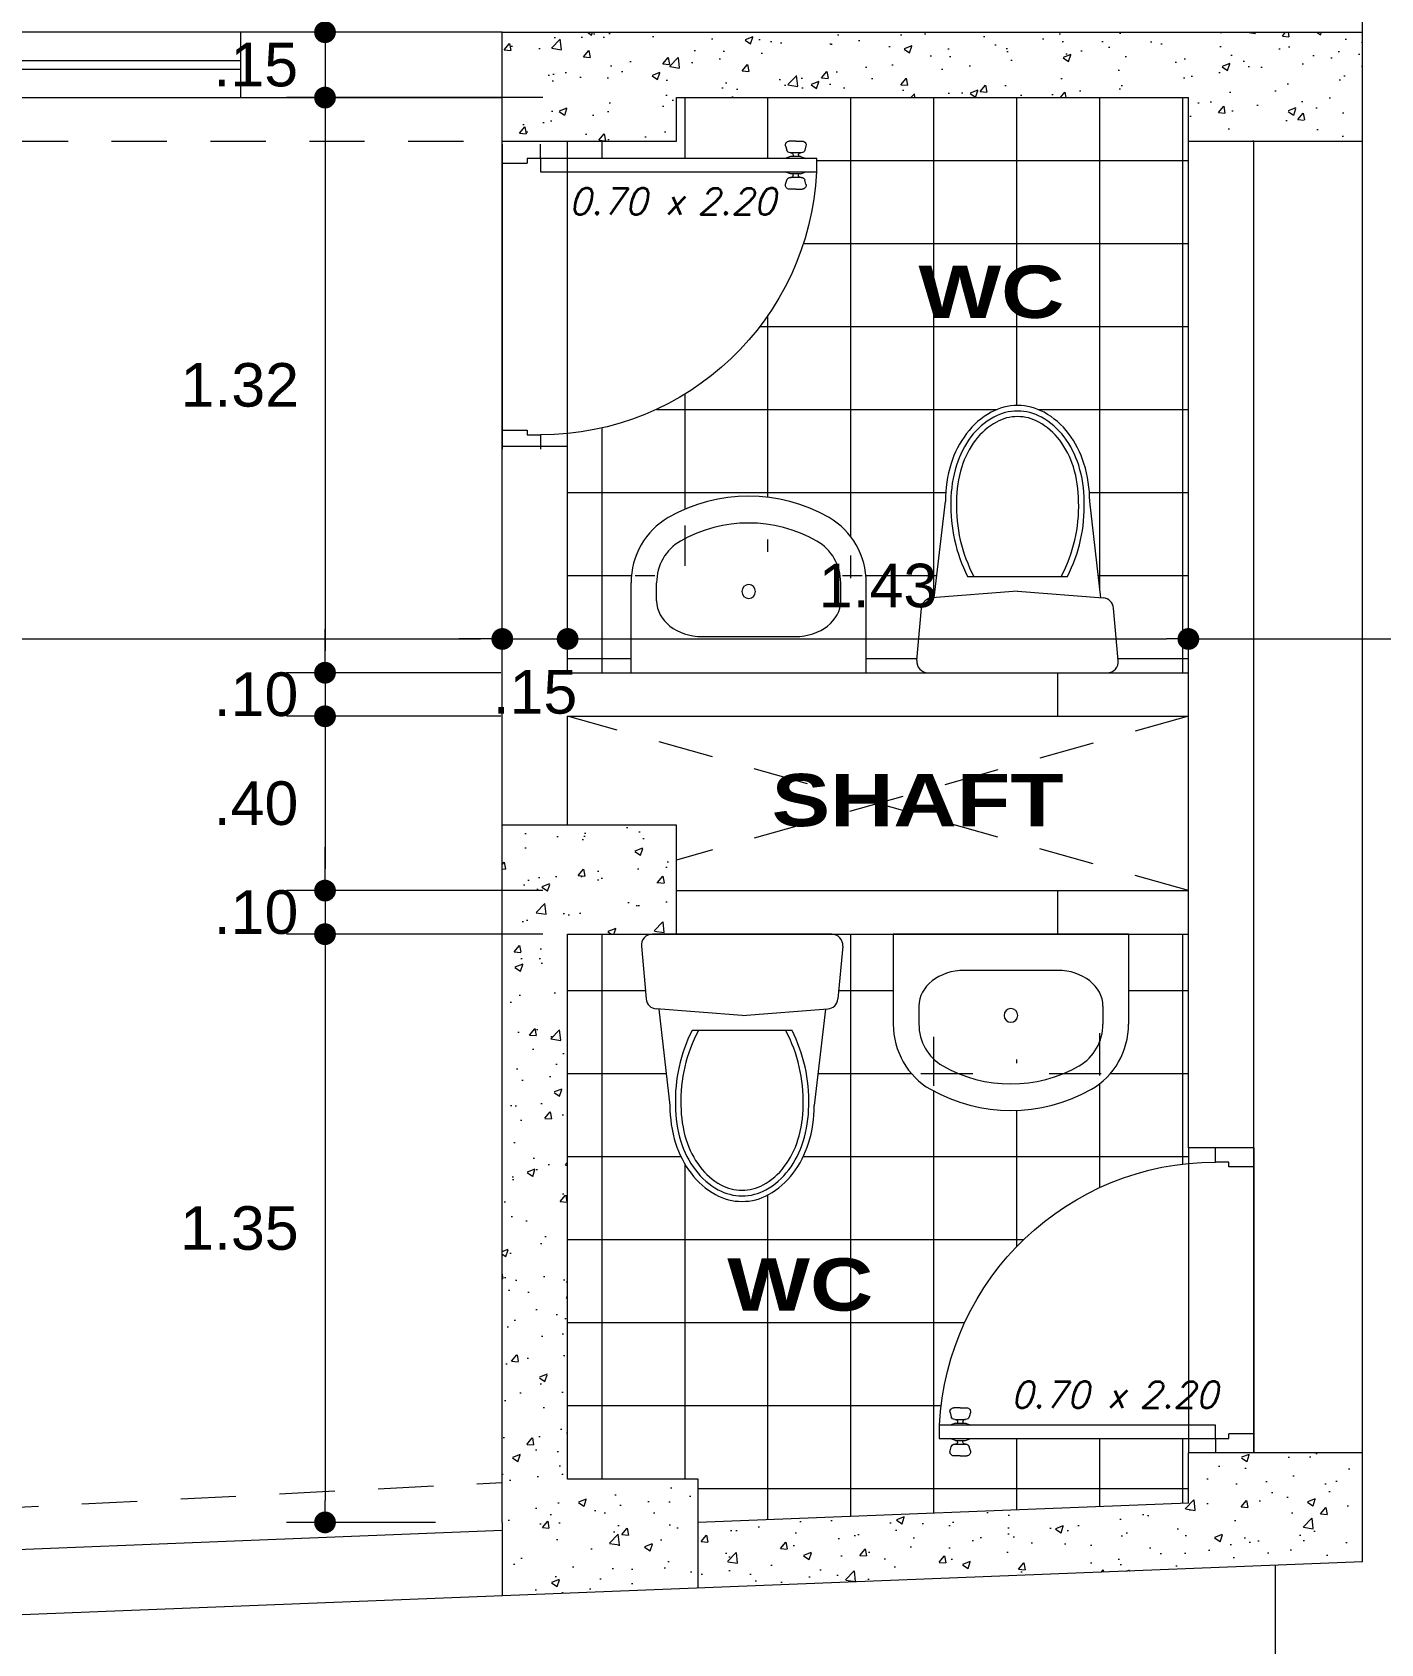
# Model space of a CAD drawing. Header units: millimetres. Extents: x 2178 to 2304, y 1220 to 1359.
# Drawn here: x 2210.215 to 2213.311, y 1284.323 to 1288.022 of the extents above; entities that cross this region are included whole.
import ezdxf
from ezdxf.enums import TextEntityAlignment as Align

# ---------------------------------------------------------------- set-up
doc = ezdxf.new("R2010")
doc.units = ezdxf.units.MM
doc.linetypes.add('CENTER', pattern=[50.800000000000004, 31.75, -6.35, 6.35, -6.35])
doc.linetypes.add('HIDDEN', pattern=[9.524999999999999, 6.35, -3.175])
doc.layers.get('0').update_dxf_attribs({"lineweight": 0})
for name, color, linetype, lineweight in [('carpinteria', 12, 'Continuous', 5), ('Ejes22', 50, 'CENTER', 9), ('Mobiliario', 52, 'Continuous', 5), ('pisos....', 8, 'Continuous', 5), ('PLUMA 1', 46, 'Continuous', 13), ('PLUMA 7', 10, 'Continuous', 0), ('PLUMA4', 160, 'Continuous', 40), ('PROY', 13, 'HIDDEN', 13), ('TEXTO', 5, 'Continuous', 18), ('TEXTOS', 42, 'Continuous', 13)]:
    doc.layers.add(name, color=color, linetype=linetype, lineweight=lineweight)
doc.styles.add('ARIAL', font='arial.ttf')
doc.styles.add('ARIAL-N', font='arialbd.ttf')
doc.styles.add('SIMPLEX', font='simplex.shx', dxfattribs={"width": 1.2, "oblique": 15})
doc.dimstyles.new('RPM 50', dxfattribs={"dimtxt": 0.1, "dimasz": 0.05, "dimexe": 0.08849999999999973, "dimexo": 0.1535, "dimgap": 0.07099999999999997, "dimtad": 2, "dimtih": 1, "dimtoh": 1, "dimzin": 4, "dimdsep": 46, "dimtxsty": 'ARIAL', "dimblk": 'DOT', "dimcen": 0.4, "dimdle": 0.25, "dimclrd": 8, "dimclre": 8, "dimclrt": 9, "dimadec": 0, "dimazin": 0, "dimtfac": 1, "dimtix": 1, "dimtmove": 0, "dimatfit": 3, "dimldrblk": 'DOT', "dimfxl": 0, "dimlwd": 0, "dimlwe": 0, "dimarcsym": 0})
pattern_1 = [(49.99999999999999, (1020.136031399712, -473.2546719146419), (0.182184668996004, -0.01593908553890309), [0.01905, -0.20955]), (355, (1020.136031399712, -473.2546719146419), (-0.03524342142496934, 0.1910568452390352), [0.01524, -0.16764058417]), (100.4514447, (1020.151213406712, -473.256000168142), (0.1469412470903533, 0.1751177519121951), [0.01619000879999999, -0.1780902445999999]), (46.18420000000001, (1020.136031399712, -473.2038719146419), (0.2710790408921299, -0.04204232793272715), [0.028575, -0.314325]), (96.63555760999992, (1020.158621299712, -473.207375414642), (0.237404134051503, 0.2474261245977215), [0.02428502314, -0.26713560816]), (351.1841511700001, (1020.136031399712, -473.2038719146419), (0.237404134064977, 0.2474261245855326), [0.02285996707, -0.25145973192]), (21, (1020.161431399712, -473.2165719146419), (0.1516143912691325, -0.1022651981870876), [0.01905, -0.20955]), (326.0000000000001, (1020.161431399712, -473.2165719146419), (0.06180202834764707, 0.1841879661223193), [0.01524, -0.16764]), (71.45144499999999, (1020.174065932312, -473.2250940145418), (0.2134164192787162, 0.08192276888590524), [0.0161900088, -0.1780899376]), (37.50000000000001, (1020.136031399712, -473.2546719146419), (0.003088603250591816, 0.0845550388731531), [0, -0.165608, 0, -0.17018, 0, -0.168275]), (7.499999999999999, (1020.136031399712, -473.2546719146419), (0.06681966251030574, 0.1001805748181195), [0, -0.09702799999999999, 0, -0.161798, 0, -0.06413500000000001]), (327.5, (1020.079389399712, -473.2546719146419), (0.1355905951668714, -0.005728743992673458), [0, -0.0635, 0, -0.19812, 0, -0.26289]), (317.5, (1020.053989399712, -473.2546719146419), (0.148129181386018, 0.02542649103333302), [0, -0.08255, 0, -0.131572, 0, -0.18669])]
pattern_2 = [(0, (1020.136031399712, -473.2546719146419), (0, 0.1905), []), (90, (1020.136031399712, -473.2546719146419), (-0.1905, 1.166437552015814e-17), [])]

# ---------------------------------------------------------------- blocks, each defined once
blk = doc.blocks.new('puerta de 0.80')
for p, q in [((0, 0.7578726278069325), (0, 0.8078726278070008)), ((0, 0.05787262780700075), (0, 0.8078726278070008)), ((0.1000000000000227, 0.770372627806978), (0.1000000000000227, 0.8078726278070008)), ((0.06500000000005457, 0.7578726278069325), (0.06500000000005457, 0.770372627806978)), ((0.06500000000005457, 0.770372627806978), (0.1000000000000227, 0.770372627806978)), ((0, 0.7578726278069325), (0.06500000000005457, 0.7578726278069325)), ((0.743372223558481, 0.1131570363396577), (0.7462233707656196, 0.1025164101029077)), ((0.7699992280930701, 0.1257452267906274), (0.753031481821381, 0.1257452267906274)), ((0.7820575276252839, 0.09510460055400927), (0.7558826290285197, 0.09510460055400927)), ((0.7558826290285197, 0.09510460055400927), (0.7579409285608563, 0.09510460055400927)), ((0.7820575276252839, 0.08545825626470105), (0.7558826290285197, 0.08545825626470105)), ((0.762940928560738, 0.09010460055401381), (0.762940928560738, 0.08545825626470105)), ((0.7699992280930701, 0.1257452267906274), (0.7869669743646455, 0.1257452267906274)), ((0.7770575276252885, 0.09010460055401381), (0.7770575276252885, 0.08545825626470105)), ((0.7841158271576205, 0.09510460055400927), (0.7820575276252839, 0.09510460055400927)), ((0.7966262326275455, 0.1131570363396577), (0.7937750854204069, 0.1025164101029077)), ((0, 0.007872627806932542), (0, 0.05787262780700075)), ((0, 0.05787262780700075), (0.06500000000005457, 0.05787262780700075)), ((0.06500000000005457, 0.04537262780695528), (0.06500000000005457, 0.05787262780700075)), ((0.1000000000000227, 0.04537262780695528), (0.06500000000005457, 0.04537262780695528)), ((0.1000000000000227, 0.08037262780703713), (0.8250000000000455, 0.08037262780703713)), ((0.1000000000000227, 0.04537262780695528), (0.1000000000000227, 0.08037262780703713)), ((0.8250000000000455, 0.04537262780695528), (0.1000000000000227, 0.04537262780695528)), ((0.1000000000000227, 0.04537262780695528), (0.1000000000000227, 0.007872627806932542)), ((0.8250000000000455, 0.04537262780695528), (0.7720000000000482, 0.04537262780695528)), ((0.8250000000000455, 0.08037262780703713), (0.8250000000000455, 0.04537262780695528)), ((0.743372223558481, 0.01258821927433473), (0.7462233707656196, 0.02322884551108473)), ((0.7699992280930701, 2.882325134123676e-08), (0.753031481821381, 2.882325134123676e-08)), ((0.7820575276252839, 0.04028699934929136), (0.7558826290285197, 0.04028699934929136)), ((0.7820575276252839, 0.03064065505998315), (0.7558826290285197, 0.03064065505998315)), ((0.7558826290285197, 0.03064065505998315), (0.7579409285608563, 0.03064065505998315)), ((0.762940928560738, 0.0356406550599786), (0.762940928560738, 0.04028699934929136)), ((0.7699992280930701, 2.882325134123676e-08), (0.7869669743646455, 2.882325134123676e-08)), ((0.7770575276252885, 0.0356406550599786), (0.7770575276252885, 0.04028699934929136)), ((0.7841158271576205, 0.03064065505998315), (0.7820575276252839, 0.03064065505998315)), ((0.7966262326275455, 0.01258821927433473), (0.7937750854204069, 0.02322884551108473))]:
    blk.add_line(p, q)
at = {"linetype": 'Continuous', "lineweight": 0}
for p, q in [((0.7558826290285197, 0.08545825626470105), (0.7419099796773025, 0.08037262780692345)), ((0.7820575276252839, 0.08545825626470105), (0.796030176976501, 0.08037262780692345)), ((0.7558826290285197, 0.04028699934929136), (0.7419099796773025, 0.04537262780695528)), ((0.7820575276252839, 0.04028699934929136), (0.796030176976501, 0.04537262780695528))]:
    blk.add_line(p, q, dxfattribs=at)
for centre, radius, start, end in [((0.1000000000000227, 0.04537262780695528), 0.725, 2.767078666097358, 90), ((0.753031481821381, 0.1157452267906365), 0.01, 90, 195.0000000000087), ((0.7558826290285197, 0.1051046005540002), 0.01, 195.0000000001698, 270), ((0.7579409285607426, 0.09010460055401381), 0.005, 0, 90), ((0.7820575276252839, 0.09010460055401381), 0.005, 90, 180), ((0.7841158271575068, 0.1051046005540002), 0.01, 270, 344.9999999998302), ((0.7869669743646455, 0.1157452267906365), 0.01, 344.9999999999912, 90), ((0.753031481821381, 0.01000002882324225), 0.01, 164.9999999999913, 270), ((0.7558826290285197, 0.02064065505999224), 0.01, 90, 164.9999999998302), ((0.7579409285607426, 0.0356406550599786), 0.005, 270, 0), ((0.7820575276252839, 0.0356406550599786), 0.005, 180, 270), ((0.7841158271575068, 0.02064065505999224), 0.01, 15.00000000016984, 90), ((0.7869669743646455, 0.01000002882324225), 0.01, 270, 15.00000000000872)]:
    blk.add_arc(centre, radius, start, end)
blk = doc.blocks.new('P')
at = {"style": 'SIMPLEX', "oblique": 15}
blk.add_text('x', height=0.06, dxfattribs=at).set_placement((-0.01697368369676155, 0.0255492955629677))
blk.add_attdef('L', text='', height=0.06, dxfattribs=at).set_placement((-0.057659880294743, 0.02554929556297481), align=Align.RIGHT)
blk.add_attdef('H', (0.05806964743619147, 0.02554929556297481), '', height=0.06, dxfattribs=at)
blk = doc.blocks.new('LAVATORIO')
at = {"layer": 'PLUMA 1', "linetype": 'Continuous', "lineweight": 20}
for p, q in [((-0.2999934783219942, 0.2071363636785648), (-0.2999934783219942, -0.02195454545901754)), ((-0.2999934783219942, 0.2071363636785648), (0.2999934783219942, 0.2071363636785648)), ((0.2999934783219942, 0.2071363636785648), (0.2999934783219942, -0.02195454545901754)), ((-0.1188260869807323, 0.1148181818415779), (0.1188260869807323, 0.1148181818415779)), ((-0.234782608743501, 0.02386363636850319), (-0.234782608743501, -0.02195454545901754)), ((0.234782608743501, 0.02386363636850319), (0.234782608743501, -0.02195454545901754))]:
    blk.add_line(p, q, dxfattribs=at)
blk.add_circle((0, 0), 0.01750000000356522, dxfattribs=at)
at = {"layer": 'PLUMA 1', "linetype": 'Continuous', "lineweight": 20, "extrusion": (0, 0, -1)}
for centre, major_axis, ratio, start_param, end_param in [((-0.1188260869807323, 0.02386363636850319), (0.1159565217627687, 2.11200665065676e-14), 0.7846746081733931, 3.141592653590338, 4.712388980384833), ((0.1188260869807323, 0.02386363636850319), (-0.1159565217627687, 9.952126509930016e-14), 0.7846746081733929, 1.570796326794223, 3.1415926535887), ((-0.1188521754517069, -0.02195454545901754), (2.795176774598603e-13, 0.1893818215381344), 0.9565217391304283, 3.638567482427635, 4.712388980383277), ((-0.1188521754517069, -0.02195454545901754), (-1.25662522260505e-12, 0.1212000033427651), 0.9565217391302343, 3.638567482442401, 4.712388980394607), ((0.1188521754517069, -0.02195454545901754), (1.256475748923904e-12, 0.1212000033427651), 0.9565217391302343, 1.57079632678498, 2.644617824737187), ((0.1188521754517069, -0.02195454545901754), (-2.791350386132135e-13, 0.1893818215381344), 0.9565217391304283, 1.570796326796306, 2.64461782475195), ((0, 0.2071363636785648), (-2.207522384136759e-16, 0.3818181859691521), 0.9565217391303741, 2.64461781258921, 3.638567494590378), ((0, 0.2071363636785648), (1.873049312265182e-16, 0.4500000041648561), 0.9565217391303545, 2.644617814432515, 3.638567492747071)]:
    blk.add_ellipse(centre, major_axis=major_axis, ratio=ratio, start_param=start_param, end_param=end_param, dxfattribs=at)
blk = doc.blocks.new('A$C17BD6781')
at = {"layer": 'Mobiliario', "linetype": 'Continuous'}
for p, q in [((0.0470258381902795, 0.2024778968581415), (0.07702583819028064, 0.4624778968581325)), ((0.4970258381902681, 0.2024778968581415), (0.467025838190267, 0.4624778968581325)), ((0.2720258381902738, 0.2200000207519395), (0.04046188830088226, 0.2019667219995256)), ((0.1371245447934086, 0.2600000207519599), (0.406927131587139, 0.2600000207519599)), ((0.2720258381902738, 0.2200000207519395), (0.5035897880796654, 0.2019667219995256)), ((2.658856601556181e-08, 0.03271609313324575), (0.01291432294007677, 0.1747733529997788)), ((0.5440516497919816, 0.03271609313324575), (0.5311373534404709, 0.1747733529997788)), ((0.0298768227825974, 2.075196903206233e-08), (0.5141748535979502, 2.075196903206233e-08))]:
    blk.add_line(p, q, dxfattribs=at)
for points in [[(0.467025838190267, 0.4624778968581325, 0.07568148098942781), (0.4514763274974598, 0.564619449634364, 0.08594715031423093), (0.409911660521658, 0.6457161817953931, 0.1060218382171382), (0.3436150782673906, 0.7032144903049868, 0.1264657149685374), (0.2720258381902738, 0.7216159645624032, 0.1264657149685252), (0.2004365981131571, 0.7032144903049868, 0.1060218382171112), (0.1341400158588897, 0.6457161817953931, 0.08594715031425326), (0.09257534888308783, 0.564619449634364, 0.07568148098944026), (0.07702583819028064, 0.4624778968581325, 0.07568148098943636)], [(0.4520258381902806, 0.4624778968581325, 0.0756814809893859), (0.4371558434836231, 0.5601558482174767, 0.08594715031428633), (0.3979260275471859, 0.6366970575473658, 0.1060218382171535), (0.3363817185640983, 0.6900737708649274, 0.1264657149685132), (0.2720258381902738, 0.7066159645624168, 0.1264657149686313), (0.2076699578163925, 0.6900737708648705, 0.1060218382170392), (0.1461256488333618, 0.6366970575473658, 0.08594715031415015), (0.1068958328969813, 0.5601558482175903, 0.07568148098951734), (0.092025838190267, 0.4624778968581325, 0.07568148098951734)], [(0.4370258381902659, 0.4624778968581325, 0.07568148098938046), (0.422835359469758, 0.5556922468005894, 0.08594715031429338), (0.3859403945727138, 0.6276779332993385, 0.1060218382171472), (0.3291483588608344, 0.6769330514248111, 0.1264657149685263), (0.2720258381902738, 0.6916159645624305, 0.1264657149686292), (0.2149033175196564, 0.6769330514248111, 0.1060218382170225), (0.1581112818078338, 0.6276779332993385, 0.08594715031417827), (0.1212163169108464, 0.5556922468007031, 0.07568148098950629), (0.1070258381902818, 0.4624778968581325, 0.07568148098950629)]]:
    blk.add_lwpolyline(points, format="xyb", dxfattribs=at)
for centre, radius, start, end in [((0.5137349313203856, 0.4501454030077241), 0.4218893808016409, 178.3249151335759, 206.7885795011672), ((0.5137349313203856, 0.4501454030077241), 0.4068893808016409, 178.3249151335759, 207.8601275501853), ((0.03031674506016202, 0.4501454030077241), 0.4068893808016409, 332.1398724498131, 1.675084866424104), ((0.03031674506016202, 0.4501454030077241), 0.4218893808016409, 333.2114204988328, 1.675084866424104), ((0.04279111913410816, 0.1720572806184748), 0.03, 94.45298473469602, 174.8055710922652), ((0.5012605572464395, 0.1720572806184748), 0.03, 5.194428907734862, 85.54701526530398), ((0.0298768227825974, 0.03000002075194175), 0.03, 174.8055710922652, 270), ((0.5141748535979502, 0.03000002075194175), 0.03, 270, 5.194428907734862)]:
    blk.add_arc(centre, radius, start, end, dxfattribs=at)
blk = doc.blocks.new('_DOT')
at = {"color": 0, "linetype": 'ByBlock'}
blk.add_line((-0.5, 0), (-1, 0), dxfattribs=at)
at = {"color": 0, "linetype": 'ByBlock', "const_width": 0.5}
blk.add_lwpolyline([(-0.25, 0, 1), (0.25, 0, 1)], format="xyb", close=True, dxfattribs=at)
blk = doc.blocks.new('*D348')
at = {"color": 8, "lineweight": 0}
for p, q in [((2206.094248934216, 1283.411513211598), (2206.094248934216, 1282.823013211598)), ((2211.294248934216, 1283.411513211598), (2211.294248934216, 1282.823013211598)), ((2206.144248934216, 1282.911513211598), (2211.244248934216, 1282.911513211598))]:
    blk.add_line(p, q, dxfattribs=at)
at = {"layer": 'Defpoints', "color": 0}
for p in [(2206.094248934216, 1284.580313197104), (2211.294248934216, 1284.583059839366), (2211.294248934216, 1282.911513211598)]:
    blk.add_point(p, dxfattribs=at)
at = {"color": 8, "lineweight": 0, "xscale": 0.05, "yscale": 0.05, "zscale": 0.05, "rotation": 180}
blk.add_blockref('_DOT', (2206.094248934216, 1282.911513211598), dxfattribs=at)
at = {"color": 8, "lineweight": 0, "xscale": 0.05, "yscale": 0.05, "zscale": 0.05}
blk.add_blockref('_DOT', (2211.294248934216, 1282.911513211598), dxfattribs=at)
at = {"color": 9, "insert": (2208.694248934216, 1282.789455912826), "char_height": 0.1, "attachment_point": 5, "style": 'ARIAL'}
blk.add_mtext('5.20', dxfattribs=at)
blk = doc.blocks.new('*D349')
at = {"color": 8, "lineweight": 0}
for p, q in [((2211.294248934216, 1283.411513211598), (2211.294248934216, 1282.823013211598)), ((2211.444248934216, 1283.411513211598), (2211.444248934216, 1282.823013211598)), ((2211.244248934216, 1282.911513211598), (2211.194248934216, 1282.911513211598)), ((2211.294248934216, 1282.911513211598), (2211.444248934216, 1282.911513211598)), ((2211.494248934217, 1282.911513211598), (2211.544248934216, 1282.911513211598))]:
    blk.add_line(p, q, dxfattribs=at)
at = {"layer": 'Defpoints', "color": 0}
for p in [(2211.444248934216, 1284.700798925884), (2211.294248934216, 1284.583059839366), (2211.444248934216, 1282.911513211598)]:
    blk.add_point(p, dxfattribs=at)
at = {"color": 8, "lineweight": 0, "xscale": 0.05, "yscale": 0.05, "zscale": 0.05}
blk.add_blockref('_DOT', (2211.294248934216, 1282.911513211598), dxfattribs=at)
at = {"color": 8, "lineweight": 0, "xscale": 0.05, "yscale": 0.05, "zscale": 0.05, "rotation": 180}
blk.add_blockref('_DOT', (2211.444248934216, 1282.911513211598), dxfattribs=at)
at = {"color": 9, "insert": (2211.369248934216, 1282.789455912826), "char_height": 0.1, "attachment_point": 5, "style": 'ARIAL'}
blk.add_mtext('.15', dxfattribs=at)
blk = doc.blocks.new('*D350')
at = {"color": 8, "lineweight": 0}
for p, q in [((2211.444248934216, 1283.411513211598), (2211.444248934216, 1282.823013211598)), ((2212.869248934216, 1283.411513211598), (2212.869248934216, 1282.823013211598)), ((2211.494248934217, 1282.911513211598), (2212.819248934216, 1282.911513211598))]:
    blk.add_line(p, q, dxfattribs=at)
at = {"layer": 'Defpoints', "color": 0}
for p in [(2212.869248934216, 1284.7613147989), (2211.444248934216, 1284.700798925884), (2212.869248934216, 1282.911513211598)]:
    blk.add_point(p, dxfattribs=at)
at = {"color": 8, "lineweight": 0, "xscale": 0.05, "yscale": 0.05, "zscale": 0.05, "rotation": 180}
blk.add_blockref('_DOT', (2211.444248934216, 1282.911513211598), dxfattribs=at)
at = {"color": 8, "lineweight": 0, "xscale": 0.05, "yscale": 0.05, "zscale": 0.05}
blk.add_blockref('_DOT', (2212.869248934216, 1282.911513211598), dxfattribs=at)
at = {"color": 9, "insert": (2212.156748934216, 1282.789421806414), "char_height": 0.1, "attachment_point": 5, "style": 'ARIAL'}
blk.add_mtext('1.43', dxfattribs=at)
blk = doc.blocks.new('*D351')
at = {"color": 8, "lineweight": 0}
for p, q in [((2212.869248934216, 1283.411513211598), (2212.869248934216, 1282.823013211598)), ((2213.269248934216, 1283.411513211598), (2213.269248934216, 1282.823013211598)), ((2212.919248934216, 1282.911513211598), (2213.219248934216, 1282.911513211598))]:
    blk.add_line(p, q, dxfattribs=at)
at = {"layer": 'Defpoints', "color": 0}
for p in [(2212.869248934216, 1284.7613147989), (2213.269248934216, 1284.7613147989), (2213.269248934216, 1282.911513211598)]:
    blk.add_point(p, dxfattribs=at)
at = {"color": 8, "lineweight": 0, "xscale": 0.05, "yscale": 0.05, "zscale": 0.05, "rotation": 180}
blk.add_blockref('_DOT', (2212.869248934216, 1282.911513211598), dxfattribs=at)
at = {"color": 8, "lineweight": 0, "xscale": 0.05, "yscale": 0.05, "zscale": 0.05}
blk.add_blockref('_DOT', (2213.269248934216, 1282.911513211598), dxfattribs=at)
at = {"color": 9, "insert": (2213.069248934216, 1282.789455912826), "char_height": 0.1, "attachment_point": 5, "style": 'ARIAL'}
blk.add_mtext('.40', dxfattribs=at)
blk = doc.blocks.new('*D352')
at = {"color": 8, "lineweight": 0}
for p, q in [((2213.319248934215, 1283.411513211598), (2213.319248934215, 1282.823013211598)), ((2213.719248934215, 1283.411513211598), (2213.719248934215, 1282.823013211598)), ((2213.369248934216, 1282.911513211598), (2213.669248934215, 1282.911513211598))]:
    blk.add_line(p, q, dxfattribs=at)
at = {"layer": 'Defpoints', "color": 0}
for p in [(2213.319248934215, 1284.7613147989), (2213.719248934215, 1284.7613147989), (2213.719248934215, 1282.911513211598)]:
    blk.add_point(p, dxfattribs=at)
at = {"color": 8, "lineweight": 0, "xscale": 0.05, "yscale": 0.05, "zscale": 0.05, "rotation": 180}
blk.add_blockref('_DOT', (2213.319248934215, 1282.911513211598), dxfattribs=at)
at = {"color": 8, "lineweight": 0, "xscale": 0.05, "yscale": 0.05, "zscale": 0.05}
blk.add_blockref('_DOT', (2213.719248934215, 1282.911513211598), dxfattribs=at)
at = {"color": 9, "insert": (2213.519248934215, 1282.789455912826), "char_height": 0.1, "attachment_point": 5, "style": 'ARIAL'}
blk.add_mtext('.40', dxfattribs=at)
blk = doc.blocks.new('*D410')
at = {"color": 8, "lineweight": 0}
for p, q in [((2206.094248934216, 1286.629013211598), (2206.094248934216, 1286.717513211598)), ((2211.294248934216, 1286.629013211598), (2211.294248934216, 1286.717513211598)), ((2206.144248934216, 1286.629013211598), (2211.244248934216, 1286.629013211598))]:
    blk.add_line(p, q, dxfattribs=at)
at = {"layer": 'Defpoints', "color": 0}
for p in [(2206.094248934216, 1286.629013211598), (2211.294248934216, 1286.629013211598), (2211.294248934216, 1286.629013211598)]:
    blk.add_point(p, dxfattribs=at)
at = {"color": 8, "lineweight": 0, "xscale": 0.05, "yscale": 0.05, "zscale": 0.05, "rotation": 180}
blk.add_blockref('_DOT', (2206.094248934216, 1286.629013211598), dxfattribs=at)
at = {"color": 8, "lineweight": 0, "xscale": 0.05, "yscale": 0.05, "zscale": 0.05}
blk.add_blockref('_DOT', (2211.294248934216, 1286.629013211598), dxfattribs=at)
at = {"color": 9, "insert": (2208.694248934216, 1286.506955912826), "char_height": 0.1, "attachment_point": 5, "style": 'ARIAL'}
blk.add_mtext('5.20', dxfattribs=at)
blk = doc.blocks.new('*D411')
at = {"color": 8, "lineweight": 0}
for p, q in [((2211.294248934216, 1286.629013211598), (2211.294248934216, 1286.717513211598)), ((2211.444248934216, 1286.629013211598), (2211.444248934216, 1286.717513211598)), ((2211.244248934216, 1286.629013211598), (2211.194248934216, 1286.629013211598)), ((2211.294248934216, 1286.629013211598), (2211.444248934216, 1286.629013211598)), ((2211.494248934217, 1286.629013211598), (2211.544248934216, 1286.629013211598))]:
    blk.add_line(p, q, dxfattribs=at)
at = {"layer": 'Defpoints', "color": 0}
for p in [(2211.294248934216, 1286.629013211598), (2211.444248934216, 1286.629013211598), (2211.444248934216, 1286.551513211598)]:
    blk.add_point(p, dxfattribs=at)
at = {"color": 8, "lineweight": 0, "xscale": 0.05, "yscale": 0.05, "zscale": 0.05}
blk.add_blockref('_DOT', (2211.294248934216, 1286.629013211598), dxfattribs=at)
at = {"color": 8, "lineweight": 0, "xscale": 0.05, "yscale": 0.05, "zscale": 0.05, "rotation": 180}
blk.add_blockref('_DOT', (2211.444248934216, 1286.629013211598), dxfattribs=at)
at = {"color": 9, "insert": (2211.369248934216, 1286.506955912826), "char_height": 0.1, "attachment_point": 5, "style": 'ARIAL'}
blk.add_mtext('.15', dxfattribs=at)
blk = doc.blocks.new('*D412')
at = {"color": 8, "lineweight": 0}
for p, q in [((2211.444248934216, 1286.629013211598), (2211.444248934216, 1286.717513211598)), ((2212.869248934216, 1286.629013211598), (2212.869248934216, 1286.717513211598)), ((2211.494248934217, 1286.629013211598), (2212.819248934216, 1286.629013211598))]:
    blk.add_line(p, q, dxfattribs=at)
at = {"layer": 'Defpoints', "color": 0}
for p in [(2212.869248934216, 1286.629013211598), (2211.444248934216, 1286.551513211598), (2212.869248934216, 1286.551513211598)]:
    blk.add_point(p, dxfattribs=at)
at = {"color": 8, "lineweight": 0, "xscale": 0.05, "yscale": 0.05, "zscale": 0.05, "rotation": 180}
blk.add_blockref('_DOT', (2211.444248934216, 1286.629013211598), dxfattribs=at)
at = {"color": 8, "lineweight": 0, "xscale": 0.05, "yscale": 0.05, "zscale": 0.05}
blk.add_blockref('_DOT', (2212.869248934216, 1286.629013211598), dxfattribs=at)
at = {"color": 9, "insert": (2212.156748934216, 1286.751104616782), "char_height": 0.1, "attachment_point": 5, "style": 'ARIAL'}
blk.add_mtext('1.43', dxfattribs=at)
blk = doc.blocks.new('*D413')
at = {"color": 8, "lineweight": 0}
for p, q in [((2212.869248934216, 1286.629013211598), (2212.869248934216, 1286.717513211598)), ((2218.444248934215, 1286.629013211598), (2218.444248934215, 1286.717513211598)), ((2212.919248934216, 1286.629013211598), (2218.394248934215, 1286.629013211598))]:
    blk.add_line(p, q, dxfattribs=at)
at = {"layer": 'Defpoints', "color": 0}
for p in [(2218.444248934215, 1286.629013211598), (2212.869248934216, 1286.551513211598), (2218.444248934215, 1286.551513211598)]:
    blk.add_point(p, dxfattribs=at)
at = {"color": 8, "lineweight": 0, "xscale": 0.05, "yscale": 0.05, "zscale": 0.05, "rotation": 180}
blk.add_blockref('_DOT', (2212.869248934216, 1286.629013211598), dxfattribs=at)
at = {"color": 8, "lineweight": 0, "xscale": 0.05, "yscale": 0.05, "zscale": 0.05}
blk.add_blockref('_DOT', (2218.444248934215, 1286.629013211598), dxfattribs=at)
at = {"color": 9, "insert": (2215.656748934216, 1286.75107051037), "char_height": 0.1, "attachment_point": 5, "style": 'ARIAL'}
blk.add_mtext('5.58', dxfattribs=at)
blk = doc.blocks.new('*D415')
at = {"color": 8, "lineweight": 0}
for p, q in [((2210.887249433989, 1288.071513211597), (2210.887249433989, 1288.121513211597)), ((2211.140748934217, 1288.021513211597), (2210.79874943399, 1288.021513211597)), ((2210.887249433989, 1288.021513211597), (2210.887249433989, 1287.871513211597)), ((2211.387249433989, 1287.871513211597), (2210.79874943399, 1287.871513211597)), ((2210.887249433989, 1287.821513211597), (2210.887249433989, 1287.771513211597))]:
    blk.add_line(p, q, dxfattribs=at)
at = {"layer": 'Defpoints', "color": 0}
for p in [(2211.294248934217, 1288.021513211597), (2210.887249433989, 1287.871513211597), (2211.694248934217, 1287.871513211597)]:
    blk.add_point(p, dxfattribs=at)
at = {"color": 8, "lineweight": 0, "xscale": 0.05, "yscale": 0.05, "zscale": 0.05}
for p, rotation in [((2210.887249433989, 1288.021513211597), 270), ((2210.887249433989, 1287.871513211597), 90)]:
    blk.add_blockref('_DOT', p, dxfattribs=dict(at, rotation=rotation))
at = {"color": 9, "insert": (2210.728288997427, 1287.946513211596), "char_height": 0.1, "attachment_point": 5, "style": 'ARIAL'}
blk.add_mtext('.15', dxfattribs=at)
blk = doc.blocks.new('*D416')
at = {"color": 8, "lineweight": 0}
for p, q in [((2211.387249433989, 1287.871513211597), (2210.79874943399, 1287.871513211597)), ((2210.887249433989, 1287.821513211597), (2210.887249433989, 1286.601513211598)), ((2211.290748934217, 1286.551513211598), (2210.79874943399, 1286.551513211598))]:
    blk.add_line(p, q, dxfattribs=at)
at = {"layer": 'Defpoints', "color": 0}
for p in [(2211.694248934217, 1287.871513211597), (2210.887249433989, 1286.551513211598), (2211.444248934217, 1286.551513211598)]:
    blk.add_point(p, dxfattribs=at)
at = {"color": 8, "lineweight": 0, "xscale": 0.05, "yscale": 0.05, "zscale": 0.05}
for p, rotation in [((2210.887249433989, 1287.871513211597), 90), ((2210.887249433989, 1286.551513211598), 270)]:
    blk.add_blockref('_DOT', p, dxfattribs=dict(at, rotation=rotation))
at = {"color": 9, "insert": (2210.691590498109, 1287.211513211597), "char_height": 0.1, "attachment_point": 5, "style": 'ARIAL'}
blk.add_mtext('1.32', dxfattribs=at)
blk = doc.blocks.new('*D417')
at = {"color": 8, "lineweight": 0}
for p, q in [((2210.887249433989, 1286.601513211598), (2210.887249433989, 1286.651513211598)), ((2211.290748934217, 1286.551513211598), (2210.79874943399, 1286.551513211598)), ((2210.887249433989, 1286.551513211598), (2210.887249433989, 1286.451513211598)), ((2211.290748934217, 1286.451513211598), (2210.79874943399, 1286.451513211598)), ((2210.887249433989, 1286.401513211599), (2210.887249433989, 1286.351513211599))]:
    blk.add_line(p, q, dxfattribs=at)
at = {"layer": 'Defpoints', "color": 0}
for p in [(2211.444248934217, 1286.551513211598), (2210.887249433989, 1286.451513211598), (2211.444248934217, 1286.451513211598)]:
    blk.add_point(p, dxfattribs=at)
at = {"color": 8, "lineweight": 0, "xscale": 0.05, "yscale": 0.05, "zscale": 0.05}
for p, rotation in [((2210.887249433989, 1286.551513211598), 270), ((2210.887249433989, 1286.451513211598), 90)]:
    blk.add_blockref('_DOT', p, dxfattribs=dict(at, rotation=rotation))
at = {"color": 9, "insert": (2210.728834700019, 1286.501513211598), "char_height": 0.1, "attachment_point": 5, "style": 'ARIAL'}
blk.add_mtext('.10', dxfattribs=at)
blk = doc.blocks.new('*D418')
at = {"color": 8, "lineweight": 0}
for p, q in [((2211.290748934217, 1286.451513211598), (2210.79874943399, 1286.451513211598)), ((2210.887249433989, 1286.401513211599), (2210.887249433989, 1286.101513211598)), ((2211.387249433989, 1286.051513211598), (2210.79874943399, 1286.051513211598))]:
    blk.add_line(p, q, dxfattribs=at)
at = {"layer": 'Defpoints', "color": 0}
for p in [(2211.444248934217, 1286.451513211598), (2210.887249433989, 1286.051513211598), (2211.694248934217, 1286.051513211598)]:
    blk.add_point(p, dxfattribs=at)
at = {"color": 8, "lineweight": 0, "xscale": 0.05, "yscale": 0.05, "zscale": 0.05}
for p, rotation in [((2210.887249433989, 1286.451513211598), 90), ((2210.887249433989, 1286.051513211598), 270)]:
    blk.add_blockref('_DOT', p, dxfattribs=dict(at, rotation=rotation))
at = {"color": 9, "insert": (2210.728834700019, 1286.251513211598), "char_height": 0.1, "attachment_point": 5, "style": 'ARIAL'}
blk.add_mtext('.40', dxfattribs=at)
blk = doc.blocks.new('*D419')
at = {"color": 8, "lineweight": 0}
for p, q in [((2210.887249433989, 1286.101513211598), (2210.887249433989, 1286.151513211598)), ((2211.387249433989, 1286.051513211598), (2210.79874943399, 1286.051513211598)), ((2210.887249433989, 1286.051513211598), (2210.887249433989, 1285.951513211599)), ((2211.387249433989, 1285.951513211599), (2210.79874943399, 1285.951513211599)), ((2210.887249433989, 1285.901513211599), (2210.887249433989, 1285.851513211599))]:
    blk.add_line(p, q, dxfattribs=at)
at = {"layer": 'Defpoints', "color": 0}
for p in [(2211.694248934217, 1286.051513211598), (2210.887249433989, 1285.951513211599), (2211.694248934217, 1285.951513211599)]:
    blk.add_point(p, dxfattribs=at)
at = {"color": 8, "lineweight": 0, "xscale": 0.05, "yscale": 0.05, "zscale": 0.05}
for p, rotation in [((2210.887249433989, 1286.051513211598), 270), ((2210.887249433989, 1285.951513211599), 90)]:
    blk.add_blockref('_DOT', p, dxfattribs=dict(at, rotation=rotation))
at = {"color": 9, "insert": (2210.728834700019, 1286.001513211598), "char_height": 0.1, "attachment_point": 5, "style": 'ARIAL'}
blk.add_mtext('.10', dxfattribs=at)
blk = doc.blocks.new('*D420')
at = {"color": 8, "lineweight": 0}
for p, q in [((2211.387249433989, 1285.951513211599), (2210.79874943399, 1285.951513211599)), ((2210.887249433989, 1285.901513211599), (2210.887249433989, 1284.651513211599)), ((2211.140748934217, 1284.601513211599), (2210.79874943399, 1284.601513211599))]:
    blk.add_line(p, q, dxfattribs=at)
at = {"layer": 'Defpoints', "color": 0}
for p in [(2211.694248934217, 1285.951513211599), (2210.887249433989, 1284.601513211599), (2211.294248934217, 1284.601513211599)]:
    blk.add_point(p, dxfattribs=at)
at = {"color": 8, "lineweight": 0, "xscale": 0.05, "yscale": 0.05, "zscale": 0.05}
for p, rotation in [((2210.887249433989, 1285.951513211599), 90), ((2210.887249433989, 1284.601513211599), 270)]:
    blk.add_blockref('_DOT', p, dxfattribs=dict(at, rotation=rotation))
at = {"color": 9, "insert": (2210.690703731397, 1285.276513211598), "char_height": 0.1, "attachment_point": 5, "style": 'ARIAL'}
blk.add_mtext('1.35', dxfattribs=at)

msp = doc.modelspace()

# ---------------------------------------------------------------- hatches: boundary and pattern name
h = msp.add_hatch()
h.set_pattern_fill('AR-CONC', color=256, scale=0.001)
h.set_pattern_definition(pattern_1)
h.paths.add_polyline_path([(2211.294248934216, 1288.021513211597), (2211.294248934216, 1287.771513211597), (2211.694248934216, 1287.771513211597), (2211.694248934216, 1287.871513211597), (2212.869248934216, 1287.871513211597), (2212.869248934216, 1287.771513211597), (2213.269248934216, 1287.771513211597), (2213.269248934216, 1288.021513211597)])
h = msp.add_hatch()
h.set_pattern_fill('AR-CONC', color=256, scale=0.001)
h.set_pattern_definition(pattern_1)
h.paths.add_polyline_path([(2211.444248934216, 1285.951513211598), (2211.694248934216, 1285.951513211598), (2211.694248934216, 1286.201513211598), (2211.294248934216, 1286.201513211598), (2211.294248934216, 1284.601513211598), (2211.294248934216, 1284.432941783027), (2211.744248934216, 1284.450798925884), (2211.744248934216, 1284.700798925884), (2211.444248934216, 1284.700798925884)])
h = msp.add_hatch()
h.set_pattern_fill('AR-CONC', color=256, scale=0.001)
h.set_pattern_definition(pattern_1)
h.paths.add_polyline_path([(2212.869248934216, 1284.7613147989), (2212.869248934216, 1284.645559839366), (2211.744248934216, 1284.600916982223), (2211.744248934216, 1284.450798925884), (2213.269248934216, 1284.5113147989), (2213.269248934216, 1284.7613147989)])
at = {"layer": 'pisos....'}
h = msp.add_hatch(dxfattribs=at)
h.set_pattern_fill('NET', color=256, scale=0.06)
h.set_pattern_definition(pattern_2)
edge = h.paths.add_edge_path()
edge.add_arc((2212.477081357369, 1287.038698816821), 0.1261879470160389, 61.16924531795547, 89.99999999989672, ccw=False)
edge.add_arc((2212.452159582358, 1286.99342385929), 0.1778688588609802, 36.96126387970901, 61.169245317998275, ccw=False)
edge.add_arc((2212.412922836404, 1286.963898419322), 0.2269735820391569, 17.311915715306895, 36.96126387969781, ccw=False)
edge.add_arc((2212.35107036075, 1286.944619406288), 0.2917609966197344, 0, 17.311915715316673, ccw=False)
edge.add_line((2212.64283135737, 1286.944619406288), (2212.668331357369, 1286.723619406288))
edge.add_line((2212.668331357369, 1286.723619406288), (2212.673910714776, 1286.723184907658))
edge.add_arc((2212.671930868567, 1286.697761882484), 0.0255000000000944, 5.1944289075498205, 85.54701526512991, ccw=False)
edge.add_line((2212.697326145332, 1286.700070544008), (2212.708303297231, 1286.579321873122))
edge.add_arc((2212.682908020466, 1286.577013211598), 0.02549999999999673, -90, 5.1944289075498205, ccw=False)
edge.add_line((2212.682908020466, 1286.551513211598), (2212.869248934217, 1286.551513211598))
edge.add_line((2212.869248934216, 1286.551513211598), (2212.869248934216, 1287.771513211597))
edge.add_line((2212.869248934216, 1287.771513211597), (2212.869248934216, 1287.871513211597))
edge.add_line((2212.869248934216, 1287.871513211597), (2211.694248934216, 1287.871513211597))
edge.add_line((2211.694248934216, 1287.871513211597), (2211.694248934216, 1287.771513211597))
edge.add_line((2211.694248934216, 1287.771513211597), (2211.444248934216, 1287.771513211597))
edge.add_line((2211.444248934216, 1287.771513211597), (2211.444248934216, 1287.731812162266))
edge.add_line((2211.444248934216, 1287.731812162266), (2211.943420166434, 1287.731812162266))
edge.add_line((2211.943420166433, 1287.731812162266), (2211.955646234616, 1287.736262087166))
edge.add_line((2211.955646234616, 1287.736262087166), (2211.961822246707, 1287.736262087166))
edge.add_line((2211.961822246707, 1287.736262087166), (2211.961822246707, 1287.740327638419))
edge.add_arc((2211.957449016437, 1287.740452065137), 0.004374999999981809, 358.370265780623, 458.0578173602636)
edge.add_arc((2211.955646234616, 1287.753452638419), 0.008750000000019478, 195.0000000010358, 277.8133290253296, ccw=False)
edge.add_line((2211.947194383636, 1287.751187971774), (2211.94469962983, 1287.760498519732))
edge.add_arc((2211.95315148081, 1287.762763186377), 0.008749999999939013, 90, 195.0000000010358, ccw=False)
edge.add_line((2211.95315148081, 1287.771513186377), (2211.967998258797, 1287.771513186377))
edge.add_line((2211.967998258798, 1287.771513186377), (2211.982845036785, 1287.771513186377))
edge.add_arc((2211.982845036785, 1287.762763186377), 0.008749999999939013, -15.000000001035914, 90, ccw=False)
edge.add_line((2211.991296887765, 1287.760498519732), (2211.988802133959, 1287.751187971775))
edge.add_arc((2211.980350282979, 1287.753452638419), 0.00875000000001948, 270, 345.0000000004023, ccw=False)
edge.add_line((2211.980350282979, 1287.744702638419), (2211.978549270888, 1287.744702638419))
edge.add_arc((2211.978549270888, 1287.740327638419), 0.00437499999998181, 90, 180)
edge.add_line((2211.974174270888, 1287.740327638419), (2211.974174270888, 1287.736262087166))
edge.add_line((2211.974174270888, 1287.736262087166), (2211.978549270888, 1287.736262087166))
edge.add_line((2211.978549270888, 1287.736262087166), (2211.99077533907, 1287.731812162266))
edge.add_line((2211.990775339071, 1287.731812162266), (2212.016123934216, 1287.731812162266))
edge.add_line((2212.016123934216, 1287.731812162266), (2212.016123934216, 1287.701187162266))
edge.add_line((2212.016123934216, 1287.701187162266), (2212.015384278874, 1287.701187162266))
edge.add_arc((2211.381748934216, 1287.731812162266), 0.6343750000001275, 275.65407666117903, 357.2329213338944, ccw=False)
edge.add_line((2211.444248934216, 1287.100523487708), (2211.444248934216, 1287.071513211597))
edge.add_line((2211.444248934216, 1287.071513211597), (2211.444248934216, 1286.551513211598))
edge.add_line((2211.444248934216, 1286.551513211598), (2211.589825055687, 1286.551513211598))
edge.add_line((2211.589825055687, 1286.551513211598), (2211.589825055687, 1286.757843629332))
edge.add_ellipse((2211.75285222827, 1286.757695029822), major_axis=(-2.502032902658902e-13, 0.1704436393843569), ratio=0.9565217391305934, start_angle=28.47456021661742, end_angle=89.99999999991951, ccw=False)
edge.add_ellipse((2211.859819186177, 1286.551513211598), major_axis=(2.081165902565789e-16, 0.4050000037482276), ratio=0.9565217391312869, start_angle=-28.474560807873218, end_angle=28.474560807873218, ccw=False)
edge.add_ellipse((2211.966786144083, 1286.757695029822), major_axis=(2.499907131296124e-13, 0.170443639384357), ratio=0.956521739130593, start_angle=-89.99999999991962, end_angle=-28.474560216617476, ccw=False)
edge.add_line((2212.129813316667, 1286.757843629332), (2212.129813316667, 1286.551513211598))
edge.add_line((2212.129813316667, 1286.551513211598), (2212.271254694273, 1286.551513211598))
edge.add_arc((2212.271254694273, 1286.577013211598), 0.02549999999999673, 174.8055710924502, 270, ccw=False)
edge.add_line((2212.245859417508, 1286.579321873122), (2212.256836569406, 1286.700070544008))
edge.add_arc((2212.282231846172, 1286.697761882484), 0.0255000000000944, 94.45298473487009, 174.8055710924502, ccw=False)
edge.add_line((2212.280251999963, 1286.723184907658), (2212.285831357369, 1286.723619406288))
edge.add_line((2212.28583135737, 1286.723619406288), (2212.311331357369, 1286.944619406288))
edge.add_arc((2212.603092353989, 1286.944619406288), 0.291760996619687, 162.6880842841479, 180, ccw=False)
edge.add_arc((2212.541239878336, 1286.963898419323), 0.2269735820387949, 143.0387361214156, 162.6880842841864, ccw=False)
edge.add_arc((2212.502003132381, 1286.993423859289), 0.177868858861434, 118.83075468146899, 143.0387361213606, ccw=False)
edge.add_arc((2212.47708135737, 1287.038698816821), 0.1261879470156083, 90.00000000010323, 118.83075468145199, ccw=False)
h = msp.add_hatch(dxfattribs=at)
h.set_pattern_fill('NET', color=256, scale=0.06)
h.set_pattern_definition(pattern_2)
edge = h.paths.add_edge_path()
edge.add_ellipse((2212.461892388306, 1285.951513211598), major_axis=(2.081165902565789e-16, 0.4050000037482276), ratio=0.9565217391312869, start_angle=151.5254391921269, end_angle=208.4745608078732, ccw=False)
edge.add_ellipse((2212.3549254304, 1285.745331393374), major_axis=(2.499907131296124e-13, 0.170443639384357), ratio=0.956521739130593, start_angle=90.00000000008038, end_angle=151.5254397833824, ccw=False)
edge.add_line((2212.191898257817, 1285.745171350588), (2212.191898257817, 1285.951513211598))
edge.add_line((2212.191898257817, 1285.951513211598), (2212.05045688021, 1285.951513211598))
edge.add_arc((2212.05045688021, 1285.926013211598), 0.02549999999999673, -5.1944289075498205, 90, ccw=False)
edge.add_line((2212.075852156975, 1285.923704550074), (2212.064875005076, 1285.802955879188))
edge.add_arc((2212.039479728312, 1285.805264540712), 0.02550000000009441, 274.4529847348701, 354.80557109245024, ccw=False)
edge.add_line((2212.04145957452, 1285.779841515538), (2212.035880217114, 1285.779407016908))
edge.add_line((2212.035880217114, 1285.779407016908), (2212.010380217113, 1285.558407016908))
edge.add_arc((2211.718619220494, 1285.558407016908), 0.291760996619687, -17.31191571585208, 0, ccw=False)
edge.add_arc((2211.780471696147, 1285.539128003873), 0.2269735820387948, 323.0387361214157, 342.6880842841864, ccw=False)
edge.add_arc((2211.819708442102, 1285.509602563907), 0.1778688588614339, 298.830754681469, 323.0387361213606, ccw=False)
edge.add_arc((2211.844630217113, 1285.464327606375), 0.1261879470156083, 270.0000000001032, 298.83075468145205, ccw=False)
edge.add_arc((2211.844630217114, 1285.464327606375), 0.1261879470160389, 241.1692453179555, 269.9999999998968, ccw=False)
edge.add_arc((2211.869551992125, 1285.509602563906), 0.1778688588609802, 216.9612638797091, 241.1692453179983, ccw=False)
edge.add_arc((2211.90878873808, 1285.539128003874), 0.2269735820391569, 197.3119157153069, 216.9612638796978, ccw=False)
edge.add_arc((2211.970641213733, 1285.558407016908), 0.2917609966197344, 180, 197.3119157153168, ccw=False)
edge.add_line((2211.678880217114, 1285.558407016908), (2211.653380217113, 1285.779407016908))
edge.add_line((2211.653380217113, 1285.779407016908), (2211.647800859707, 1285.779841515538))
edge.add_arc((2211.649780705916, 1285.805264540712), 0.02550000000009441, 185.1944289075498, 265.5470152651299, ccw=False)
edge.add_line((2211.624385429151, 1285.802955879188), (2211.613408277252, 1285.923704550074))
edge.add_arc((2211.638803554017, 1285.926013211598), 0.02549999999999673, 90, 185.1944289075498, ccw=False)
edge.add_line((2211.638803554017, 1285.951513211598), (2211.444248934216, 1285.951513211598))
edge.add_line((2211.444248934216, 1285.951513211598), (2211.444248934216, 1284.700798925884))
edge.add_line((2211.444248934216, 1284.700798925884), (2211.744248934217, 1284.700798925884))
edge.add_line((2211.744248934216, 1284.700798925884), (2211.744248934216, 1284.600916982223))
edge.add_line((2211.744248934216, 1284.600916982223), (2212.869248934216, 1284.645559839366))
edge.add_line((2212.869248934216, 1284.645559839366), (2212.869248934216, 1284.7613147989))
edge.add_line((2212.869248934216, 1284.7613147989), (2212.869248934216, 1284.7941272989))
edge.add_line((2212.869248934216, 1284.7941272989), (2212.370077701999, 1284.7941272989))
edge.add_line((2212.370077701999, 1284.7941272989), (2212.357851633816, 1284.789677373999))
edge.add_line((2212.357851633816, 1284.789677373999), (2212.351675621725, 1284.789677373999))
edge.add_line((2212.351675621725, 1284.789677373999), (2212.351675621725, 1284.785611822746))
edge.add_arc((2212.356048851995, 1284.785487396028), 0.00437499999998181, 178.370265780623, 278.0578173602636)
edge.add_arc((2212.357851633816, 1284.772486822746), 0.008750000000019478, 14.99999999959772, 97.81332902532961, ccw=False)
edge.add_line((2212.366303484796, 1284.774751489391), (2212.368798238602, 1284.765440941434))
edge.add_arc((2212.360346387622, 1284.763176274789), 0.008749999999939015, -90, 15.0000000010358, ccw=False)
edge.add_line((2212.360346387622, 1284.754426274789), (2212.345499609635, 1284.754426274789))
edge.add_line((2212.345499609635, 1284.754426274789), (2212.330652831647, 1284.754426274789))
edge.add_arc((2212.330652831647, 1284.763176274789), 0.008749999999939015, 164.9999999989642, 270, ccw=False)
edge.add_line((2212.322200980667, 1284.765440941434), (2212.324695734473, 1284.774751489391))
edge.add_arc((2212.333147585453, 1284.772486822746), 0.008750000000019478, 90, 165.0000000004023, ccw=False)
edge.add_line((2212.333147585453, 1284.781236822746), (2212.334948597544, 1284.781236822746))
edge.add_arc((2212.334948597544, 1284.785611822746), 0.00437499999998181, 270, 360)
edge.add_line((2212.339323597544, 1284.785611822746), (2212.339323597544, 1284.789677373999))
edge.add_line((2212.339323597544, 1284.789677373999), (2212.334948597544, 1284.789677373999))
edge.add_line((2212.334948597544, 1284.789677373999), (2212.322722529362, 1284.7941272989))
edge.add_line((2212.322722529362, 1284.7941272989), (2212.297373934216, 1284.7941272989))
edge.add_line((2212.297373934216, 1284.7941272989), (2212.297373934216, 1284.8247522989))
edge.add_line((2212.297373934216, 1284.8247522989), (2212.298113589558, 1284.8247522989))
edge.add_arc((2212.931748934216, 1284.7941272989), 0.6343750000001276, 95.65407666117898, 177.2329213338944, ccw=False)
edge.add_line((2212.869248934216, 1285.425415973458), (2212.869248934216, 1285.4613147989))
edge.add_line((2212.869248934216, 1285.4613147989), (2212.869248934216, 1285.951513211598))
edge.add_line((2212.869248934216, 1285.951513211598), (2212.731886518796, 1285.951513211598))
edge.add_line((2212.731886518796, 1285.951513211598), (2212.731886518796, 1285.745171350588))
edge.add_ellipse((2212.568859346213, 1285.745331393374), major_axis=(-2.502032902658902e-13, 0.1704436393843569), ratio=0.9565217391305934, start_angle=208.4745602166174, end_angle=269.99999999991957, ccw=False)

# ---------------------------------------------------------------- linework, layer by layer
for points in [[(2207.119248934217, 1288.021513211598), (2207.119248934217, 1287.871513211598), (2210.694248934216, 1287.871513211598)], [(2210.694248934216, 1288.021513211598), (2207.119248934217, 1288.021513211598)], [(2208.094248934216, 1287.956513211598), (2210.694248934216, 1287.956513211598)], [(2208.094248934216, 1287.936513211598), (2210.694248934216, 1287.936513211598)], [(2211.294248934216, 1287.071513211597), (2211.294248934216, 1287.771513211597)], [(2211.444248934216, 1287.071513211597), (2211.444248934216, 1287.771513211597)], [(2212.569248934216, 1286.551513211598), (2212.869248934216, 1286.551513211598)], [(2212.569248934216, 1286.451513211598), (2212.869248934216, 1286.451513211598)], [(2212.569248934216, 1286.051513211598), (2212.869248934216, 1286.051513211598)], [(2212.569248934216, 1285.951513211598), (2212.869248934216, 1285.951513211598)], [(2212.869248934216, 1285.4613147989), (2212.869248934216, 1284.7613147989)], [(2213.019248934216, 1285.4613147989), (2213.019248934216, 1284.7613147989)]]:
    msp.add_lwpolyline(points)
msp.add_lwpolyline([(2211.294248934216, 1285.951513211598), (2211.294248934216, 1285.951513211598)], close=True)
at = {"layer": 'Ejes22', "linetype": 'CENTER', "lineweight": 9, "ltscale": 0.01}
msp.add_lwpolyline([(2213.069248934216, 1281.761513211598), (2213.069248934216, 1284.503378290963)], dxfattribs=at)
at = {"layer": 'pisos....'}
msp.add_lwpolyline([(2213.269248934216, 1284.7613147989), (2213.269248934216, 1290.221513211598)], dxfattribs=at)
at = {"layer": 'PLUMA 7'}
for points in [[(2211.294248934216, 1288.021513211598), (2210.694248934216, 1288.021513211598)], [(2210.694248934216, 1287.871513211598), (2210.694248934216, 1288.021513211598)], [(2211.294248934216, 1287.771513211597), (2211.294248934216, 1288.021513211597), (2213.269248934216, 1288.021513211597)], [(2213.269248934216, 1287.771513211597), (2213.269248934216, 1288.021513211597)], [(2210.694248934216, 1287.871513211598), (2211.294248934216, 1287.871513211598)], [(2211.694248934216, 1287.871513211597), (2211.694248934216, 1287.871513211597), (2212.869248934216, 1287.871513211597)], [(2211.694248934216, 1287.771513211597), (2211.694248934216, 1287.871513211597)], [(2212.869248934216, 1287.771513211597), (2212.869248934216, 1287.871513211597)], [(2211.294248934216, 1287.771513211597), (2211.694248934216, 1287.771513211597)], [(2212.869248934216, 1285.4613147989), (2212.869248934216, 1287.771513211597)], [(2212.869248934216, 1287.771513211597), (2213.269248934216, 1287.771513211597)], [(2213.019248934216, 1285.4613147989), (2213.019248934216, 1287.771513211597)], [(2211.294248934216, 1284.601513211598), (2211.294248934216, 1287.071513211597)], [(2211.294248934216, 1287.071513211597), (2211.294248934216, 1287.071513211597), (2211.444248934216, 1287.071513211597)], [(2211.444248934216, 1286.551513211598), (2211.444248934216, 1287.071513211597)], [(2211.444248934216, 1286.551513211598), (2212.569248934216, 1286.551513211598)], [(2212.569248934216, 1286.451513211598), (2212.569248934216, 1286.551513211598)], [(2211.444248934216, 1286.201513211598), (2211.444248934216, 1286.451513211598)], [(2211.444248934216, 1286.451513211598), (2212.569248934216, 1286.451513211598)], [(2211.694248934216, 1286.201513211598), (2211.294248934216, 1286.201513211598)], [(2211.694248934216, 1285.951513211598), (2211.694248934216, 1286.201513211598)], [(2211.694248934216, 1286.051513211598), (2212.569248934216, 1286.051513211598)], [(2212.569248934216, 1285.951513211598), (2212.569248934216, 1286.051513211598)], [(2211.444248934216, 1284.700798925884), (2211.444248934216, 1285.951513211598)], [(2211.444248934216, 1285.951513211598), (2212.569248934216, 1285.951513211598)], [(2213.019248934216, 1285.4613147989), (2212.869248934216, 1285.4613147989)], [(2212.869248934216, 1284.645559839366), (2212.869248934216, 1284.7613147989)], [(2213.269248934216, 1284.5113147989), (2213.269248934216, 1284.7613147989), (2212.869248934216, 1284.7613147989)], [(2211.744248934216, 1284.450798925884), (2211.744248934216, 1284.700798925884), (2211.444248934216, 1284.700798925884)], [(2212.869248934216, 1284.645559839366), (2211.744248934216, 1284.600916982223)], [(2211.294248934216, 1284.583059839366), (2209.488301234355, 1284.511395248101)], [(2211.294248934216, 1284.601513211598), (2211.294248934216, 1284.432941783027)], [(2213.269248934216, 1284.5113147989), (2209.494248934216, 1284.361513211598)]]:
    msp.add_lwpolyline(points, dxfattribs=at)
at = {"layer": 'PROY', "ltscale": 0.02, "flags": 128}
for points in [[(2207.219248934216, 1287.771513211598), (2211.294248934216, 1287.771513211598)], [(2212.869248934216, 1286.051513211598), (2211.444248934216, 1286.451513211598)], [(2212.869248934216, 1286.451513211598), (2211.694248934216, 1286.121688650194)], [(2206.244248934216, 1284.601513211598), (2209.491273914477, 1284.601513211598), (2211.294248934216, 1284.693173197448)]]:
    msp.add_lwpolyline(points, dxfattribs=at)

# ---------------------------------------------------------------- block references
at = {"layer": 'carpinteria', "xscale": -0.875, "yscale": 0.875, "zscale": 0.875, "rotation": 180}
msp.add_blockref('puerta de 0.80', (2211.294248934216, 1287.771513211597), dxfattribs=at)
at = {"layer": 'carpinteria', "xscale": -0.875, "yscale": 0.875, "zscale": 0.875}
msp.add_blockref('puerta de 0.80', (2213.019248934216, 1284.754426249569), dxfattribs=at)
at = {"layer": 'Mobiliario', "xscale": 0.8500000000000227, "yscale": 0.8500000000000227, "zscale": 0.8500000000000227}
msp.add_blockref('A$C17BD6781', (2212.245859394908, 1286.551513193959), dxfattribs=at)
at = {"layer": 'Mobiliario', "xscale": 0.8500000000000227, "yscale": 0.8500000000000227, "zscale": 0.8500000000000227, "rotation": 180}
msp.add_blockref('A$C17BD6781', (2212.075852179575, 1285.951513229237), dxfattribs=at)
at = {"layer": 'PLUMA4', "xscale": -0.9, "yscale": 0.9, "zscale": 0.9, "rotation": 180}
msp.add_blockref('LAVATORIO', (2211.859819186177, 1286.737935938909), dxfattribs=at)
at = {"layer": 'PLUMA4', "xscale": -0.9, "yscale": 0.9, "zscale": 0.9}
msp.add_blockref('LAVATORIO', (2212.461892388306, 1285.765090484287), dxfattribs=at)
at = {"layer": 'TEXTOS'}
for p in [(2211.684484354906, 1287.57789235308), (2212.699127501924, 1284.839023639232)]:
    msp.add_blockref('P', p, dxfattribs=at).add_auto_attribs({'H': '2.20', 'L': '0.70'})

# ---------------------------------------------------------------- texts
at = {"layer": 'TEXTO', "style": 'ARIAL-N', "width": 1.2}
for s, p in [('WC', (2212.417174747758, 1287.365838063049)), ('SHAFT', (2212.24786077823, 1286.199346268678)), ('WC', (2211.978251536687, 1285.087511043349))]:
    msp.add_text(s, height=0.12, dxfattribs=at).set_placement(p, align=Align.CENTER)

# ---------------------------------------------------------------- dimensions: what is measured, and where the dimension line sits
dim = msp.add_linear_dim(base=(2210.887249433989, 1287.871513211597), p1=(2211.294248934216, 1288.021513211597), p2=(2211.694248934216, 1287.871513211597), angle=90, dimstyle='RPM 50')
dim.commit()
dim.dimension.update_dxf_attribs({"geometry": '*D415', "text_midpoint": (2210.728288997427, 1287.946513211596)})
for base, p1, p2, picture, middle in [((2210.887249433989, 1286.551513211598), (2211.694248934216, 1287.871513211597), (2211.444248934216, 1286.551513211598), '*D416', (2210.691590498109, 1287.211513211597)), ((2210.887249433989, 1286.451513211598), (2211.444248934216, 1286.551513211598), (2211.444248934216, 1286.451513211598), '*D417', (2210.728834700019, 1286.501513211598)), ((2210.887249433989, 1286.051513211598), (2211.444248934216, 1286.451513211598), (2211.694248934216, 1286.051513211598), '*D418', (2210.728834700019, 1286.251513211598)), ((2210.887249433989, 1285.951513211599), (2211.694248934216, 1286.051513211598), (2211.694248934216, 1285.951513211598), '*D419', (2210.728834700019, 1286.001513211598)), ((2210.887249433989, 1284.601513211599), (2211.694248934216, 1285.951513211598), (2211.294248934216, 1284.601513211598), '*D420', (2210.690703731397, 1285.276513211598))]:
    dim = msp.add_linear_dim(base=base, p1=p1, p2=p2, angle=90, dimstyle='RPM 50', override={"dimtmove": 1})
    dim.commit()
    dim.dimension.update_dxf_attribs({"geometry": picture, "text_midpoint": middle})
for base, p1, p2, picture, middle in [((2212.869248934216, 1286.629013211598), (2211.444248934216, 1286.551513211598), (2212.869248934216, 1286.551513211598), '*D412', (2212.156748934216, 1286.751104616782)), ((2218.444248934215, 1286.629013211598), (2212.869248934216, 1286.551513211598), (2218.444248934215, 1286.551513211598), '*D413', (2215.656748934216, 1286.75107051037)), ((2211.294248934216, 1286.629013211598), (2206.094248934216, 1286.629013211598), (2211.294248934216, 1286.629013211598), '*D410', (2208.694248934216, 1286.506955912826)), ((2211.444248934216, 1286.629013211598), (2211.294248934216, 1286.629013211598), (2211.444248934216, 1286.551513211598), '*D411', (2211.369248934216, 1286.506955912826)), ((2212.869248934216, 1282.911513211598), (2211.444248934216, 1284.700798925884), (2212.869248934216, 1284.7613147989), '*D350', (2212.156748934216, 1282.789421806414)), ((2213.269248934216, 1282.911513211598), (2212.869248934216, 1284.7613147989), (2213.269248934216, 1284.7613147989), '*D351', (2213.069248934216, 1282.789455912826)), ((2211.444248934216, 1282.911513211598), (2211.294248934216, 1284.583059839366), (2211.444248934216, 1284.700798925884), '*D349', (2211.369248934216, 1282.789455912826)), ((2211.294248934216, 1282.911513211598), (2206.094248934216, 1284.580313197104), (2211.294248934216, 1284.583059839366), '*D348', (2208.694248934216, 1282.789455912826))]:
    dim = msp.add_linear_dim(base=base, p1=p1, p2=p2, dimstyle='RPM 50', override={"dimtmove": 1})
    dim.commit()
    dim.dimension.update_dxf_attribs({"geometry": picture, "text_midpoint": middle})
dim = msp.add_linear_dim(base=(2213.719248934215, 1282.911513211598), p1=(2213.319248934215, 1284.7613147989), p2=(2213.719248934215, 1284.7613147989), dimstyle='RPM 50')
dim.commit()
dim.dimension.update_dxf_attribs({"geometry": '*D352', "text_midpoint": (2213.519248934215, 1282.789455912826)})

doc.saveas('drawing.dxf')
